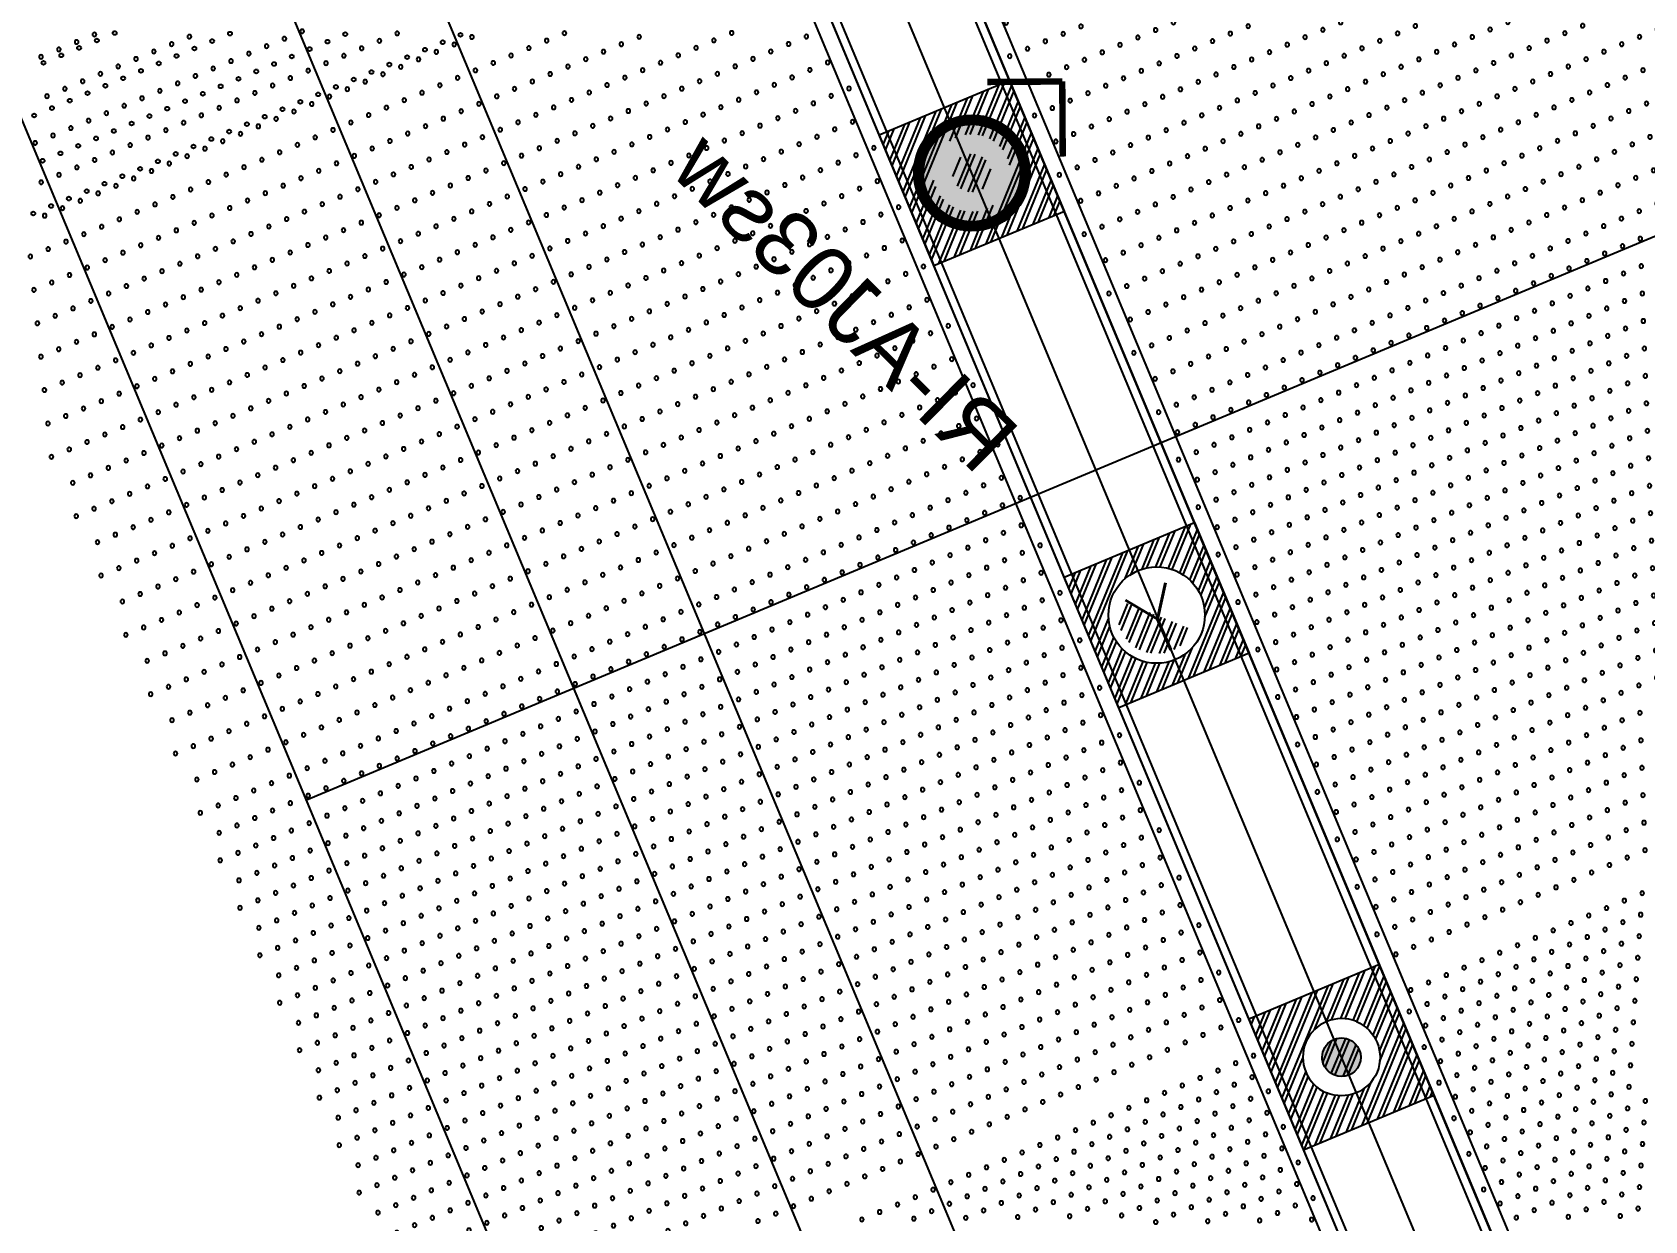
# Model space of a CAD drawing. Header units: millimetres. Extents: x 712803 to 922331, y -1382701 to -1225629.
# Drawn here: x 788574 to 791081, y -1324668 to -1322820 of the extents above; entities that cross this region are included whole.
import ezdxf
from ezdxf.enums import TextEntityAlignment as Align

# ---------------------------------------------------------------- set-up
doc = ezdxf.new("R2010")
doc.units = ezdxf.units.MM
doc.header["$LTSCALE"] = 10
doc.header["$MEASUREMENT"] = 0
doc.linetypes.add('CENTER', pattern=[50.8, 31.75, -6.35, 6.35, -6.35])
for name, color, linetype in [('I—平顶—分格线', 8, 'Continuous'), ('I—平顶—喷淋', 21, 'Continuous'), ('I—平顶—填充01(线状)', 8, 'Continuous'), ('I—平顶—暖通', 144, 'Continuous'), ('I—平顶—灯具', 62, 'Continuous'), ('I—平顶—烟感', 144, 'Continuous'), ('I—平顶—造型', 122, 'Continuous'), ('I—装饰—尺寸标注', 232, 'Continuous')]:
    doc.layers.add(name, color=color, linetype=linetype)
doc.styles.add('ARIAL', font='arial.ttf')
doc.styles.get("Standard").update_dxf_attribs({"font": 'arial.ttf'})
doc.styles.add('平顶图图例(客房区A2）$0$HZDX', font='ROMANS.shx', dxfattribs={"width": 0.8, "bigfont": 'hztxt.shx'})
doc.dimstyles.new('\\M+19557\\M+18F80', dxfattribs={"dimtxt": 2.5, "dimasz": 0.8, "dimexe": 0, "dimexo": 0, "dimgap": 1, "dimtad": 1, "dimdec": 0, "dimzin": 0, "dimdsep": 46, "dimtxsty": 'Standard', "dimblk": 'DOT', "dimcen": 1, "dimaunit": 1, "dimadec": 3, "dimazin": 0, "dimtfac": 1, "dimtdec": 0, "dimtmove": 2, "dimatfit": 3, "dimfxl": 0, "dimtolj": 1, "dimtzin": 0, "dimarcsym": 0})
doc.dimstyles.new('XD30', dxfattribs={"dimscale": 30, "dimtxt": 2.5, "dimasz": 1, "dimexe": 1, "dimexo": 1, "dimgap": 0.8, "dimtad": 1, "dimdec": 0, "dimrnd": 5, "dimdsep": 46, "dimtxsty": 'ARIAL', "dimblk1": 'ARCHTICK', "dimblk2": 'ARCHTICK', "dimsah": 1, "dimcen": -0.9, "dimdle": 1, "dimclrd": 256, "dimclre": 256, "dimclrt": 40, "dimaunit": 1, "dimadec": 0, "dimazin": 0, "dimtfac": 0.35, "dimtdec": 0, "dimtix": 1, "dimtmove": 2, "dimatfit": 3, "dimldrblk": 'ARCHTICK', "dimfxl": 0, "dimtvp": 0.8, "dimtolj": 1, "dimtzin": 0, "dimarcsym": 0})

# ---------------------------------------------------------------- blocks, each defined once
blk = doc.blocks.new('_ArchTick')
at = {"color": 0, "linetype": 'ByBlock', "const_width": 0.15}
blk.add_lwpolyline([(-0.5, -0.5), (0.5, 0.5)], dxfattribs=at)
blk = doc.blocks.new('*D1586')
at = {"layer": 'Defpoints', "color": 0, "ltscale": 50, "transparency": 16777216}
for p in [(712802.6, -1325596.1, 277.1), (794966.1, -1327810.6, 276.8), (794557.8, -1327981.3)]:
    blk.add_point(p, dxfattribs=at)
at = {"layer": 'I—装饰—尺寸标注', "lineweight": -2, "ltscale": 50, "transparency": 16777216}
for p, q in [((781408, -1296915.4), (781574.1, -1296846)), ((781534.8, -1296829.9), (794569.3, -1328009)), ((794673.4, -1327932.9), (794530.1, -1327992.9))]:
    blk.add_line(p, q, dxfattribs=at)
at = {"layer": 'I—装饰—尺寸标注', "lineweight": -2, "ltscale": 50, "transparency": 16777216, "xscale": 30, "yscale": 30, "zscale": 30}
for p, rotation in [((781546.4, -1296857.5), 112.6875065896419), ((794557.8, -1327981.3), 292.6875065896419)]:
    blk.add_blockref('_ArchTick', p, dxfattribs=dict(at, rotation=rotation))
at = {"layer": 'I—装饰—尺寸标注', "color": 40, "ltscale": 50, "transparency": 16777216, "insert": (788109.6, -1312395.4), "char_height": 75, "attachment_point": 5, "rotation": 292.6875, "style": 'ARIAL'}
blk.add_mtext('\\A1;33735', dxfattribs=at)
blk = doc.blocks.new('*U1701')
for p, q in [((268.88, 80.59), (3847.12, 80.59)), ((273.62, 75.85), (3842.38, 75.85)), ((273.62, 40.3), (3842.38, 40.3)), ((3847.12, 0), (268.88, 0)), ((3842.38, 4.74), (273.62, 4.74))]:
    blk.add_line(p, q)
blk = doc.blocks.new('*D175')
at = {"layer": 'Defpoints', "color": 0, "transparency": 16777216}
for p in [(82.5, 69.3), (82.5, 0), (-82.5, 0)]:
    blk.add_point(p, dxfattribs=at)
at = {"color": 0, "transparency": 16777216, "insert": (69.3, 88.9), "char_height": 15, "attachment_point": 5}
blk.add_mtext('\\A1;165', dxfattribs=at)
blk = doc.blocks.new('_Dot')
at = {"color": 0, "linetype": 'ByBlock', "lineweight": -2}
blk.add_line((-0.5, 0), (-1, 0), dxfattribs=at)
at = {"color": 0, "linetype": 'ByBlock', "const_width": 0.5}
blk.add_lwpolyline([(-0.25, 0, 1), (0.25, 0, 1)], format="xyb", close=True, dxfattribs=at)
blk = doc.blocks.new('平顶图图例(客房区A2）$0$烟感')
at = {"layer": 'I—平顶—烟感', "linetype": 'Continuous'}
blk.add_circle((0, 0), 2.16, dxfattribs=at)
at = {"layer": 'I—平顶—烟感', "linetype": 'Continuous', "style": '平顶图图例(客房区A2）$0$HZDX'}
blk.add_text('Y', height=2.858, dxfattribs=at).set_placement((-1.143, -1.685))
blk = doc.blocks.new('上下喷1111')
h = blk.add_hatch(color=256)
h.dxf.hatch_style = 1
edge = h.paths.add_edge_path()
edge.add_arc((0, 0), 0.5, 0, 180)
edge.add_arc((0, 0), 0.5, 180, 360)
at = {"elevation": 0}
for points in [[(-1, 0, -1), (1, 0, 0.084041)], [(-1, 0, 1), (1, 0, -0.084041)]]:
    blk.add_lwpolyline(points, format="xyb", dxfattribs=at)
blk.add_lwpolyline([(0.5, 0, 1), (-0.5, 0, 1)], format="xyb", close=True, dxfattribs=at)
blk = doc.blocks.new('4560')
at = {"layer": 'I—平顶—分格线', "color": 1}
for centre in [(-2960, -20), (-2880, -20), (-2800, -20), (-2720, -20), (-2640, -20), (-2560, -20), (-2480, -20), (-2400, -20), (-2320, -20), (-2240, -20), (-2160, -20), (-2080, -20), (-2960, -50), (-2920, -35), (-2880, -50), (-2840, -35), (-2800, -50), (-2760, -35), (-2720, -50), (-2680, -35), (-2640, -50), (-2600, -35), (-2560, -50), (-2520, -35), (-2480, -50), (-2440, -35), (-2400, -50), (-2360, -35), (-2320, -50), (-2280, -35), (-2240, -50), (-2200, -35), (-2160, -50), (-2120, -35), (-2080, -50), (-2920, -65), (-2840, -65), (-2760, -65), (-2680, -65), (-2600, -65), (-2520, -65), (-2440, -65), (-2360, -65), (-2280, -65), (-2200, -65), (-2120, -65), (-2960, -80), (-2920, -95), (-2880, -80), (-2840, -95), (-2800, -80), (-2760, -95), (-2720, -80), (-2680, -95), (-2640, -80), (-2600, -95), (-2560, -80), (-2520, -95), (-2480, -80), (-2440, -95), (-2400, -80), (-2360, -95), (-2320, -80), (-2280, -95), (-2240, -80), (-2200, -95), (-2160, -80), (-2120, -95), (-2080, -80), (-2960, -110), (-2920, -125), (-2880, -110), (-2840, -125), (-2800, -110), (-2760, -125), (-2720, -110), (-2680, -125), (-2640, -110), (-2600, -125), (-2560, -110), (-2520, -125), (-2480, -110), (-2440, -125), (-2400, -110), (-2360, -125), (-2320, -110), (-2280, -125), (-2240, -110), (-2200, -125), (-2160, -110), (-2120, -125), (-2080, -110), (-2960, -140), (-2880, -140), (-2800, -140), (-2720, -140), (-2640, -140), (-2560, -140), (-2480, -140), (-2400, -140), (-2320, -140), (-2240, -140), (-2160, -140), (-2080, -140), (-2960, -170), (-2920, -155), (-2880, -170), (-2840, -155), (-2800, -170), (-2760, -155), (-2720, -170), (-2680, -155), (-2640, -170), (-2600, -155), (-2560, -170), (-2520, -155), (-2480, -170), (-2440, -155), (-2400, -170), (-2360, -155), (-2320, -170), (-2280, -155), (-2240, -170), (-2200, -155), (-2160, -170), (-2120, -155), (-2080, -170), (-2960, -200), (-2920, -185), (-2880, -200), (-2840, -185), (-2800, -200), (-2760, -185), (-2720, -200), (-2680, -185), (-2640, -200), (-2600, -185), (-2560, -200), (-2520, -185), (-2480, -200), (-2440, -185), (-2400, -200), (-2360, -185), (-2320, -200), (-2280, -185), (-2240, -200), (-2200, -185), (-2160, -200), (-2120, -185), (-2080, -200), (-2920, -215), (-2840, -215), (-2760, -215), (-2680, -215), (-2600, -215), (-2520, -215), (-2440, -215), (-2360, -215), (-2280, -215), (-2200, -215), (-2120, -215), (-2960, -230), (-2920, -245), (-2880, -230), (-2840, -245), (-2800, -230), (-2760, -245), (-2720, -230), (-2680, -245), (-2640, -230), (-2600, -245), (-2560, -230), (-2520, -245), (-2480, -230), (-2440, -245), (-2400, -230), (-2360, -245), (-2320, -230), (-2280, -245), (-2240, -230), (-2200, -245), (-2160, -230), (-2120, -245), (-2080, -230), (-2960, -260), (-2920, -275), (-2880, -260), (-2840, -275), (-2800, -260), (-2760, -275), (-2720, -260), (-2680, -275), (-2640, -260), (-2600, -275), (-2560, -260), (-2520, -275), (-2480, -260), (-2440, -275), (-2400, -260), (-2360, -275), (-2320, -260), (-2280, -275), (-2240, -260), (-2200, -275), (-2160, -260), (-2120, -275), (-2080, -260), (-2960, -290), (-2880, -290), (-2800, -290), (-2720, -290), (-2640, -290), (-2560, -290), (-2480, -290), (-2400, -290), (-2320, -290), (-2240, -290), (-2160, -290), (-2080, -290), (-2960, -320), (-2920, -305), (-2880, -320), (-2840, -305), (-2800, -320), (-2760, -305), (-2720, -320), (-2680, -305), (-2640, -320), (-2600, -305), (-2560, -320), (-2520, -305), (-2480, -320), (-2440, -305), (-2400, -320), (-2360, -305), (-2320, -320), (-2280, -305), (-2240, -320), (-2200, -305), (-2160, -320), (-2120, -305), (-2080, -320), (-2960, -350), (-2920, -335), (-2880, -350), (-2840, -335), (-2800, -350), (-2760, -335), (-2720, -350), (-2680, -335), (-2640, -350), (-2600, -335), (-2560, -350), (-2520, -335), (-2480, -350), (-2440, -335), (-2400, -350), (-2360, -335), (-2320, -350), (-2280, -335), (-2240, -350), (-2200, -335), (-2160, -350), (-2120, -335), (-2080, -350), (-2920, -365), (-2840, -365), (-2760, -365), (-2680, -365), (-2600, -365), (-2520, -365), (-2440, -365), (-2360, -365), (-2280, -365), (-2200, -365), (-2120, -365), (-2960, -380), (-2920, -395), (-2880, -380), (-2840, -395), (-2800, -380), (-2760, -395), (-2720, -380), (-2680, -395), (-2640, -380), (-2600, -395), (-2560, -380), (-2520, -395), (-2480, -380), (-2440, -395), (-2400, -380), (-2360, -395), (-2320, -380), (-2280, -395), (-2240, -380), (-2200, -395), (-2160, -380), (-2120, -395), (-2080, -380), (-2960, -410), (-2920, -425), (-2880, -410), (-2840, -425), (-2800, -410), (-2760, -425), (-2720, -410), (-2680, -425), (-2640, -410), (-2600, -425), (-2560, -410), (-2520, -425), (-2480, -410), (-2440, -425), (-2400, -410), (-2360, -425), (-2320, -410), (-2280, -425), (-2240, -410), (-2200, -425), (-2160, -410), (-2120, -425), (-2080, -410), (-2960, -440), (-2880, -440), (-2800, -440), (-2720, -440), (-2640, -440), (-2560, -440), (-2480, -440), (-2400, -440), (-2320, -440), (-2240, -440), (-2160, -440), (-2080, -440), (-2960, -470), (-2920, -455), (-2880, -470), (-2840, -455), (-2800, -470), (-2760, -455), (-2720, -470), (-2680, -455), (-2640, -470), (-2600, -455), (-2560, -470), (-2520, -455), (-2480, -470), (-2440, -455), (-2400, -470), (-2360, -455), (-2320, -470), (-2280, -455), (-2240, -470), (-2200, -455), (-2160, -470), (-2120, -455), (-2080, -470), (-2960, -500), (-2920, -485), (-2880, -500), (-2840, -485), (-2800, -500), (-2760, -485), (-2720, -500), (-2680, -485), (-2640, -500), (-2600, -485), (-2560, -500), (-2520, -485), (-2480, -500), (-2440, -485), (-2400, -500), (-2360, -485), (-2320, -500), (-2280, -485), (-2240, -500), (-2200, -485), (-2160, -500), (-2120, -485), (-2080, -500), (-2920, -515), (-2840, -515), (-2760, -515), (-2680, -515), (-2600, -515), (-2520, -515), (-2440, -515), (-2360, -515), (-2280, -515), (-2200, -515), (-2120, -515), (-2960, -530), (-2920, -545), (-2880, -530), (-2840, -545), (-2800, -530), (-2760, -545), (-2720, -530), (-2680, -545), (-2640, -530), (-2600, -545), (-2560, -530), (-2520, -545), (-2480, -530), (-2440, -545), (-2400, -530), (-2360, -545), (-2320, -530), (-2280, -545), (-2240, -530), (-2200, -545), (-2160, -530), (-2120, -545), (-2080, -530), (-2960, -560), (-2920, -575), (-2880, -560), (-2840, -575), (-2800, -560), (-2760, -575), (-2720, -560), (-2680, -575), (-2640, -560), (-2600, -575), (-2560, -560), (-2520, -575), (-2480, -560), (-2440, -575), (-2400, -560), (-2360, -575), (-2320, -560), (-2280, -575), (-2240, -560), (-2200, -575), (-2160, -560), (-2120, -575), (-2080, -560), (-2960, -590), (-2880, -590), (-2800, -590), (-2720, -590), (-2640, -590), (-2560, -590), (-2480, -590), (-2400, -590), (-2320, -590), (-2240, -590), (-2160, -590), (-2080, -590), (-2960, -620), (-2920, -605), (-2880, -620), (-2840, -605), (-2800, -620), (-2760, -605), (-2720, -620), (-2680, -605), (-2640, -620), (-2600, -605), (-2560, -620), (-2520, -605), (-2480, -620), (-2440, -605), (-2400, -620), (-2360, -605), (-2320, -620), (-2280, -605), (-2240, -620), (-2200, -605), (-2160, -620), (-2120, -605), (-2080, -620), (-2960, -650), (-2920, -635), (-2880, -650), (-2840, -635), (-2800, -650), (-2760, -635), (-2720, -650), (-2680, -635), (-2640, -650), (-2600, -635), (-2560, -650), (-2520, -635), (-2480, -650), (-2440, -635), (-2400, -650), (-2360, -635), (-2320, -650), (-2280, -635), (-2240, -650), (-2200, -635), (-2160, -650), (-2120, -635), (-2080, -650), (-2920, -665), (-2840, -665), (-2760, -665), (-2680, -665), (-2600, -665), (-2520, -665), (-2440, -665), (-2360, -665), (-2280, -665), (-2200, -665), (-2120, -665), (-2960, -680), (-2920, -695), (-2880, -680), (-2840, -695), (-2800, -680), (-2760, -695), (-2720, -680), (-2680, -695), (-2640, -680), (-2600, -695), (-2560, -680), (-2520, -695), (-2480, -680), (-2440, -695), (-2400, -680), (-2360, -695), (-2320, -680), (-2280, -695), (-2240, -680), (-2200, -695), (-2160, -680), (-2120, -695), (-2080, -680), (-2960, -710), (-2920, -725), (-2880, -710), (-2840, -725), (-2800, -710), (-2760, -725), (-2720, -710), (-2680, -725), (-2640, -710), (-2600, -725), (-2560, -710), (-2520, -725), (-2480, -710), (-2440, -725), (-2400, -710), (-2360, -725), (-2320, -710), (-2280, -725), (-2240, -710), (-2200, -725), (-2160, -710), (-2120, -725), (-2080, -710), (-2960, -740), (-2920, -755), (-2880, -740), (-2840, -755), (-2800, -740), (-2760, -755), (-2720, -740), (-2680, -755), (-2640, -740), (-2600, -755), (-2560, -740), (-2520, -755), (-2480, -740), (-2440, -755), (-2400, -740), (-2360, -755), (-2320, -740), (-2280, -755), (-2240, -740), (-2200, -755), (-2160, -740), (-2120, -755), (-2080, -740), (-2960, -770), (-2880, -770), (-2800, -770), (-2720, -770), (-2640, -770), (-2560, -770), (-2480, -770), (-2400, -770), (-2320, -770), (-2240, -770), (-2160, -770), (-2080, -770), (-2960, -800), (-2920, -785), (-2880, -800), (-2840, -785), (-2800, -800), (-2760, -785), (-2720, -800), (-2680, -785), (-2640, -800), (-2600, -785), (-2560, -800), (-2520, -785), (-2480, -800), (-2440, -785), (-2400, -800), (-2360, -785), (-2320, -800), (-2280, -785), (-2240, -800), (-2200, -785), (-2160, -800), (-2120, -785), (-2080, -800), (-2960, -830), (-2920, -815), (-2880, -830), (-2840, -815), (-2800, -830), (-2760, -815), (-2720, -830), (-2680, -815), (-2640, -830), (-2600, -815), (-2560, -830), (-2520, -815), (-2480, -830), (-2440, -815), (-2400, -830), (-2360, -815), (-2320, -830), (-2280, -815), (-2240, -830), (-2200, -815), (-2160, -830), (-2120, -815), (-2080, -830), (-2920, -845), (-2840, -845), (-2760, -845), (-2680, -845), (-2600, -845), (-2520, -845), (-2440, -845), (-2360, -845), (-2280, -845), (-2200, -845), (-2120, -845), (-2920, -875), (-2880, -860), (-2840, -875), (-2800, -860), (-2760, -875), (-2720, -860), (-2680, -875), (-2640, -860), (-2600, -875), (-2560, -860), (-2520, -875), (-2480, -860), (-2440, -875), (-2400, -860), (-2360, -875), (-2320, -860), (-2280, -875), (-2240, -860), (-2200, -875), (-2160, -860), (-2120, -875), (-2080, -860), (-2920, -905), (-2880, -890), (-2840, -905), (-2800, -890), (-2760, -905), (-2720, -890), (-2680, -905), (-2640, -890), (-2600, -905), (-2560, -890), (-2520, -905), (-2480, -890), (-2440, -905), (-2400, -890), (-2360, -905), (-2320, -890), (-2280, -905), (-2240, -890), (-2200, -905), (-2160, -890), (-2120, -905), (-2080, -890), (-2880, -920), (-2800, -920), (-2720, -920), (-2640, -920), (-2560, -920), (-2480, -920), (-2400, -920), (-2320, -920), (-2240, -920), (-2160, -920), (-2080, -920), (-2960, -950), (-2920, -935), (-2880, -950), (-2840, -935), (-2800, -950), (-2760, -935), (-2720, -950), (-2680, -935), (-2640, -950), (-2600, -935), (-2560, -950), (-2520, -935), (-2480, -950), (-2440, -935), (-2400, -950), (-2360, -935), (-2320, -950), (-2280, -935), (-2240, -950), (-2200, -935), (-2160, -950), (-2120, -935), (-2080, -950), (-2960, -980), (-2920, -965), (-2880, -980), (-2840, -965), (-2800, -980), (-2760, -965), (-2720, -980), (-2680, -965), (-2640, -980), (-2600, -965), (-2560, -980), (-2520, -965), (-2480, -980), (-2440, -965), (-2400, -980), (-2360, -965), (-2320, -980), (-2280, -965), (-2240, -980), (-2200, -965), (-2160, -980), (-2120, -965), (-2080, -980), (-2920, -995), (-2840, -995), (-2760, -995), (-2680, -995), (-2600, -995), (-2520, -995), (-2440, -995), (-2360, -995), (-2280, -995), (-2200, -995), (-2120, -995), (-2960, -1010), (-2920, -1025), (-2880, -1010), (-2840, -1025), (-2800, -1010), (-2760, -1025), (-2720, -1010), (-2680, -1025), (-2640, -1010), (-2600, -1025), (-2560, -1010), (-2520, -1025), (-2480, -1010), (-2440, -1025), (-2400, -1010), (-2360, -1025), (-2320, -1010), (-2280, -1025), (-2240, -1010), (-2200, -1025), (-2160, -1010), (-2120, -1025), (-2080, -1010), (-2960, -1040), (-2920, -1055), (-2880, -1040), (-2840, -1055), (-2800, -1040), (-2760, -1055), (-2720, -1040), (-2680, -1055), (-2640, -1040), (-2600, -1055), (-2560, -1040), (-2520, -1055), (-2480, -1040), (-2440, -1055), (-2400, -1040), (-2360, -1055), (-2320, -1040), (-2280, -1055), (-2240, -1040), (-2200, -1055), (-2160, -1040), (-2120, -1055), (-2080, -1040), (-2960, -1070), (-2880, -1070), (-2800, -1070), (-2720, -1070), (-2640, -1070), (-2560, -1070), (-2480, -1070), (-2400, -1070), (-2320, -1070), (-2240, -1070), (-2160, -1070), (-2080, -1070), (-2960, -1100), (-2920, -1085), (-2880, -1100), (-2840, -1085), (-2800, -1100), (-2760, -1085), (-2720, -1100), (-2680, -1085), (-2640, -1100), (-2600, -1085), (-2560, -1100), (-2520, -1085), (-2480, -1100), (-2440, -1085), (-2400, -1100), (-2360, -1085), (-2320, -1100), (-2280, -1085), (-2240, -1100), (-2200, -1085), (-2160, -1100), (-2120, -1085), (-2080, -1100), (-2960, -1130), (-2920, -1115), (-2880, -1130), (-2840, -1115), (-2800, -1130), (-2760, -1115), (-2720, -1130), (-2680, -1115), (-2640, -1130), (-2600, -1115), (-2560, -1130), (-2520, -1115), (-2480, -1130), (-2440, -1115), (-2400, -1130), (-2360, -1115), (-2320, -1130), (-2280, -1115), (-2240, -1130), (-2200, -1115), (-2160, -1130), (-2120, -1115), (-2080, -1130), (-2920, -1145), (-2840, -1145), (-2760, -1145), (-2680, -1145), (-2600, -1145), (-2520, -1145), (-2440, -1145), (-2360, -1145), (-2280, -1145), (-2200, -1145), (-2120, -1145), (-2960, -1160), (-2920, -1175), (-2880, -1160), (-2840, -1175), (-2800, -1160), (-2760, -1175), (-2720, -1160), (-2680, -1175), (-2640, -1160), (-2600, -1175), (-2560, -1160), (-2520, -1175), (-2480, -1160), (-2440, -1175), (-2400, -1160), (-2360, -1175), (-2320, -1160), (-2280, -1175), (-2240, -1160), (-2200, -1175), (-2160, -1160), (-2120, -1175), (-2080, -1160), (-2960, -1190), (-2920, -1205), (-2880, -1190), (-2840, -1205), (-2800, -1190), (-2760, -1205), (-2720, -1190), (-2680, -1205), (-2640, -1190), (-2600, -1205), (-2560, -1190), (-2520, -1205), (-2480, -1190), (-2440, -1205), (-2400, -1190), (-2360, -1205), (-2320, -1190), (-2280, -1205), (-2240, -1190), (-2200, -1205), (-2160, -1190), (-2120, -1205), (-2080, -1190), (-2960, -1220), (-2880, -1220), (-2800, -1220), (-2720, -1220), (-2640, -1220), (-2560, -1220), (-2480, -1220), (-2400, -1220), (-2320, -1220), (-2240, -1220), (-2160, -1220), (-2080, -1220), (-2960, -1250), (-2920, -1235), (-2880, -1250), (-2840, -1235), (-2800, -1250), (-2760, -1235), (-2720, -1250), (-2680, -1235), (-2640, -1250), (-2600, -1235), (-2560, -1250), (-2520, -1235), (-2480, -1250), (-2440, -1235), (-2400, -1250), (-2360, -1235), (-2320, -1250), (-2280, -1235), (-2240, -1250), (-2200, -1235), (-2160, -1250), (-2120, -1235), (-2080, -1250), (-2960, -1280), (-2920, -1265), (-2880, -1280), (-2840, -1265), (-2800, -1280), (-2760, -1265), (-2720, -1280), (-2680, -1265), (-2640, -1280), (-2600, -1265), (-2560, -1280), (-2520, -1265), (-2480, -1280), (-2440, -1265), (-2400, -1280), (-2360, -1265), (-2320, -1280), (-2280, -1265), (-2240, -1280), (-2200, -1265), (-2160, -1280), (-2120, -1265), (-2080, -1280), (-2920, -1295), (-2840, -1295), (-2760, -1295), (-2680, -1295), (-2600, -1295), (-2520, -1295), (-2440, -1295), (-2360, -1295), (-2280, -1295), (-2200, -1295), (-2120, -1295), (-2960, -1310), (-2920, -1325), (-2880, -1310), (-2840, -1325), (-2800, -1310), (-2760, -1325), (-2720, -1310), (-2680, -1325), (-2640, -1310), (-2600, -1325), (-2560, -1310), (-2520, -1325), (-2480, -1310), (-2440, -1325), (-2400, -1310), (-2360, -1325), (-2320, -1310), (-2280, -1325), (-2240, -1310), (-2200, -1325), (-2160, -1310), (-2120, -1325), (-2080, -1310), (-2960, -1340), (-2920, -1355), (-2880, -1340), (-2840, -1355), (-2800, -1340), (-2760, -1355), (-2720, -1340), (-2680, -1355), (-2640, -1340), (-2600, -1355), (-2560, -1340), (-2520, -1355), (-2480, -1340), (-2440, -1355), (-2400, -1340), (-2360, -1355), (-2320, -1340), (-2280, -1355), (-2240, -1340), (-2200, -1355), (-2160, -1340), (-2120, -1355), (-2080, -1340), (-2960, -1370), (-2880, -1370), (-2800, -1370), (-2720, -1370), (-2640, -1370), (-2560, -1370), (-2480, -1370), (-2400, -1370), (-2320, -1370), (-2240, -1370), (-2160, -1370), (-2080, -1370), (-2920, -1385), (-2840, -1385), (-2760, -1385), (-2680, -1385), (-2600, -1385), (-2520, -1385), (-2440, -1385), (-2360, -1385), (-2280, -1385), (-2200, -1385), (-2120, -1385)]:
    blk.add_circle(centre, 3, dxfattribs=at)
at = {"layer": 'I—平顶—分格线', "color": 3}
for centre in [(-1990, -20), (-1890, -20), (-1790, -20), (-1690, -20), (-1590, -20), (-1490, -20), (-1390, -20), (-2040, -35), (-1990, -50), (-1940, -35), (-1890, -50), (-1840, -35), (-1790, -50), (-1740, -35), (-1690, -50), (-1640, -35), (-1590, -50), (-1540, -35), (-1490, -50), (-1440, -35), (-1390, -50), (-1340, -35), (-1290, -50), (-2040, -65), (-1940, -65), (-1840, -65), (-1740, -65), (-1640, -65), (-1540, -65), (-1440, -65), (-1340, -65), (-2040, -95), (-1990, -80), (-1940, -95), (-1890, -80), (-1840, -95), (-1790, -80), (-1740, -95), (-1690, -80), (-1640, -95), (-1590, -80), (-1540, -95), (-1490, -80), (-1440, -95), (-1390, -80), (-1340, -95), (-1290, -80), (-2040, -125), (-1990, -110), (-1940, -125), (-1890, -110), (-1840, -125), (-1790, -110), (-1740, -125), (-1690, -110), (-1640, -125), (-1590, -110), (-1540, -125), (-1490, -110), (-1440, -125), (-1390, -110), (-1340, -125), (-1290, -110), (-1990, -140), (-1890, -140), (-1790, -140), (-1690, -140), (-1590, -140), (-1490, -140), (-1390, -140), (-1290, -140), (-2040, -155), (-1990, -170), (-1940, -155), (-1890, -170), (-1840, -155), (-1790, -170), (-1740, -155), (-1690, -170), (-1640, -155), (-1590, -170), (-1540, -155), (-1490, -170), (-1440, -155), (-1390, -170), (-1340, -155), (-1290, -170), (-1240, -155), (-2040, -185), (-1990, -200), (-1940, -185), (-1890, -200), (-1840, -185), (-1790, -200), (-1740, -185), (-1690, -200), (-1640, -185), (-1590, -200), (-1540, -185), (-1490, -200), (-1440, -185), (-1390, -200), (-1340, -185), (-1290, -200), (-1240, -185), (-2040, -215), (-1940, -215), (-1840, -215), (-1740, -215), (-1640, -215), (-1540, -215), (-1440, -215), (-1340, -215), (-1240, -215), (-2040, -245), (-1990, -230), (-1940, -245), (-1890, -230), (-1840, -245), (-1790, -230), (-1740, -245), (-1690, -230), (-1640, -245), (-1590, -230), (-1540, -245), (-1490, -230), (-1440, -245), (-1390, -230), (-1340, -245), (-1290, -230), (-1240, -245), (-2040, -275), (-1990, -260), (-1940, -275), (-1890, -260), (-1840, -275), (-1790, -260), (-1740, -275), (-1690, -260), (-1640, -275), (-1590, -260), (-1540, -275), (-1490, -260), (-1440, -275), (-1390, -260), (-1340, -275), (-1290, -260), (-1240, -275), (-1990, -290), (-1890, -290), (-1790, -290), (-1690, -290), (-1590, -290), (-1490, -290), (-1390, -290), (-1290, -290), (-1190, -290), (-2040, -305), (-1990, -320), (-1940, -305), (-1890, -320), (-1840, -305), (-1790, -320), (-1740, -305), (-1690, -320), (-1640, -305), (-1590, -320), (-1540, -305), (-1490, -320), (-1440, -305), (-1390, -320), (-1340, -305), (-1290, -320), (-1240, -305), (-1190, -320), (-2040, -335), (-1990, -350), (-1940, -335), (-1890, -350), (-1840, -335), (-1790, -350), (-1740, -335), (-1690, -350), (-1640, -335), (-1590, -350), (-1540, -335), (-1490, -350), (-1440, -335), (-1390, -350), (-1340, -335), (-1290, -350), (-1240, -335), (-1190, -350), (-2040, -365), (-1940, -365), (-1840, -365), (-1740, -365), (-1640, -365), (-1540, -365), (-1440, -365), (-1340, -365), (-1240, -365), (-2040, -395), (-1990, -380), (-1940, -395), (-1890, -380), (-1840, -395), (-1790, -380), (-1740, -395), (-1690, -380), (-1640, -395), (-1590, -380), (-1540, -395), (-1490, -380), (-1440, -395), (-1390, -380), (-1340, -395), (-1290, -380), (-1240, -395), (-1190, -380), (-1140, -395), (-2040, -425), (-1990, -410), (-1940, -425), (-1890, -410), (-1840, -425), (-1790, -410), (-1740, -425), (-1690, -410), (-1640, -425), (-1590, -410), (-1540, -425), (-1490, -410), (-1440, -425), (-1390, -410), (-1340, -425), (-1290, -410), (-1240, -425), (-1190, -410), (-1140, -425), (-1990, -440), (-1890, -440), (-1790, -440), (-1690, -440), (-1590, -440), (-1490, -440), (-1390, -440), (-1290, -440), (-1190, -440), (-2040, -455), (-1990, -470), (-1940, -455), (-1890, -470), (-1840, -455), (-1790, -470), (-1740, -455), (-1690, -470), (-1640, -455), (-1590, -470), (-1540, -455), (-1490, -470), (-1440, -455), (-1390, -470), (-1340, -455), (-1290, -470), (-1240, -455), (-1190, -470), (-1140, -455), (-2040, -485), (-1990, -500), (-1940, -485), (-1890, -500), (-1840, -485), (-1790, -500), (-1740, -485), (-1690, -500), (-1640, -485), (-1590, -500), (-1540, -485), (-1490, -500), (-1440, -485), (-1390, -500), (-1340, -485), (-1290, -500), (-1240, -485), (-1190, -500), (-1140, -485), (-2040, -515), (-1940, -515), (-1840, -515), (-1740, -515), (-1640, -515), (-1540, -515), (-1440, -515), (-1340, -515), (-1240, -515), (-1140, -515), (-2040, -545), (-1990, -530), (-1940, -545), (-1890, -530), (-1840, -545), (-1790, -530), (-1740, -545), (-1690, -530), (-1640, -545), (-1590, -530), (-1540, -545), (-1490, -530), (-1440, -545), (-1390, -530), (-1340, -545), (-1290, -530), (-1240, -545), (-1190, -530), (-1140, -545), (-1090, -530), (-2040, -575), (-1990, -560), (-1940, -575), (-1890, -560), (-1840, -575), (-1790, -560), (-1740, -575), (-1690, -560), (-1640, -575), (-1590, -560), (-1540, -575), (-1490, -560), (-1440, -575), (-1390, -560), (-1340, -575), (-1290, -560), (-1240, -575), (-1190, -560), (-1140, -575), (-1090, -560), (-1990, -590), (-1890, -590), (-1790, -590), (-1690, -590), (-1590, -590), (-1490, -590), (-1390, -590), (-1290, -590), (-1190, -590), (-1090, -590), (-2040, -605), (-1990, -620), (-1940, -605), (-1890, -620), (-1840, -605), (-1790, -620), (-1740, -605), (-1690, -620), (-1640, -605), (-1590, -620), (-1540, -605), (-1490, -620), (-1440, -605), (-1390, -620), (-1340, -605), (-1290, -620), (-1240, -605), (-1190, -620), (-1140, -605), (-1090, -620), (-2040, -635), (-1990, -650), (-1940, -635), (-1890, -650), (-1840, -635), (-1790, -650), (-1740, -635), (-1690, -650), (-1640, -635), (-1590, -650), (-1540, -635), (-1490, -650), (-1440, -635), (-1390, -650), (-1340, -635), (-1290, -650), (-1240, -635), (-1190, -650), (-1140, -635), (-1090, -650), (-2040, -665), (-1940, -665), (-1840, -665), (-1740, -665), (-1640, -665), (-1540, -665), (-1440, -665), (-1340, -665), (-1240, -665), (-1140, -665), (-2040, -695), (-1990, -680), (-1940, -695), (-1890, -680), (-1840, -695), (-1790, -680), (-1740, -695), (-1690, -680), (-1640, -695), (-1590, -680), (-1540, -695), (-1490, -680), (-1440, -695), (-1390, -680), (-1340, -695), (-1290, -680), (-1240, -695), (-1190, -680), (-1140, -695), (-1090, -680), (-2040, -725), (-1990, -710), (-1940, -725), (-1890, -710), (-1840, -725), (-1790, -710), (-1740, -725), (-1690, -710), (-1640, -725), (-1590, -710), (-1540, -725), (-1490, -710), (-1440, -725), (-1390, -710), (-1340, -725), (-1290, -710), (-1240, -725), (-1190, -710), (-1140, -725), (-1090, -710), (-2040, -755), (-1990, -740), (-1940, -755), (-1890, -740), (-1840, -755), (-1790, -740), (-1740, -755), (-1690, -740), (-1640, -755), (-1590, -740), (-1540, -755), (-1490, -740), (-1440, -755), (-1390, -740), (-1340, -755), (-1290, -740), (-1240, -755), (-1190, -740), (-1140, -755), (-1090, -740), (-1990, -770), (-1890, -770), (-1790, -770), (-1690, -770), (-1590, -770), (-1490, -770), (-1390, -770), (-1290, -770), (-1190, -770), (-1090, -770), (-2040, -785), (-1990, -800), (-1940, -785), (-1890, -800), (-1840, -785), (-1790, -800), (-1740, -785), (-1690, -800), (-1640, -785), (-1590, -800), (-1540, -785), (-1490, -800), (-1440, -785), (-1390, -800), (-1340, -785), (-1290, -800), (-1240, -785), (-1190, -800), (-1140, -785), (-1090, -800), (-2040, -815), (-1990, -830), (-1940, -815), (-1890, -830), (-1840, -815), (-1790, -830), (-1740, -815), (-1690, -830), (-1640, -815), (-1590, -830), (-1540, -815), (-1490, -830), (-1440, -815), (-1390, -830), (-1340, -815), (-1290, -830), (-1240, -815), (-1190, -830), (-1140, -815), (-1090, -830), (-2040, -845), (-1940, -845), (-1840, -845), (-1740, -845), (-1640, -845), (-1540, -845), (-1440, -845), (-1340, -845), (-1240, -845), (-1140, -845), (-2040, -875), (-1990, -860), (-1940, -875), (-1890, -860), (-1840, -875), (-1790, -860), (-1740, -875), (-1690, -860), (-1640, -875), (-1590, -860), (-1540, -875), (-1490, -860), (-1440, -875), (-1390, -860), (-1340, -875), (-1290, -860), (-1240, -875), (-1190, -860), (-1140, -875), (-1090, -860), (-2040, -905), (-1990, -890), (-1940, -905), (-1890, -890), (-1840, -905), (-1790, -890), (-1740, -905), (-1690, -890), (-1640, -905), (-1590, -890), (-1540, -905), (-1490, -890), (-1440, -905), (-1390, -890), (-1340, -905), (-1290, -890), (-1240, -905), (-1190, -890), (-1140, -905), (-1090, -890), (-1990, -920), (-1890, -920), (-1790, -920), (-1690, -920), (-1590, -920), (-1490, -920), (-1390, -920), (-1290, -920), (-1190, -920), (-1090, -920), (-2040, -935), (-1990, -950), (-1940, -935), (-1890, -950), (-1840, -935), (-1790, -950), (-1740, -935), (-1690, -950), (-1640, -935), (-1590, -950), (-1540, -935), (-1490, -950), (-1440, -935), (-1390, -950), (-1340, -935), (-1290, -950), (-1240, -935), (-1190, -950), (-1140, -935), (-1090, -950), (-2040, -965), (-1990, -980), (-1940, -965), (-1890, -980), (-1840, -965), (-1790, -980), (-1740, -965), (-1690, -980), (-1640, -965), (-1590, -980), (-1540, -965), (-1490, -980), (-1440, -965), (-1390, -980), (-1340, -965), (-1290, -980), (-1240, -965), (-1190, -980), (-1140, -965), (-1090, -980), (-2040, -995), (-1940, -995), (-1840, -995), (-1740, -995), (-1640, -995), (-1540, -995), (-1440, -995), (-1340, -995), (-1240, -995), (-1140, -995), (-2040, -1025), (-1990, -1010), (-1940, -1025), (-1890, -1010), (-1840, -1025), (-1790, -1010), (-1740, -1025), (-1690, -1010), (-1640, -1025), (-1590, -1010), (-1540, -1025), (-1490, -1010), (-1440, -1025), (-1390, -1010), (-1340, -1025), (-1290, -1010), (-1240, -1025), (-1190, -1010), (-1140, -1025), (-1090, -1010), (-2040, -1055), (-1990, -1040), (-1940, -1055), (-1890, -1040), (-1840, -1055), (-1790, -1040), (-1740, -1055), (-1690, -1040), (-1640, -1055), (-1590, -1040), (-1540, -1055), (-1490, -1040), (-1440, -1055), (-1390, -1040), (-1340, -1055), (-1290, -1040), (-1240, -1055), (-1190, -1040), (-1140, -1055), (-1090, -1040), (-1990, -1070), (-1890, -1070), (-1790, -1070), (-1690, -1070), (-1590, -1070), (-1490, -1070), (-1390, -1070), (-1290, -1070), (-1190, -1070), (-1090, -1070), (-2040, -1085), (-1990, -1100), (-1940, -1085), (-1890, -1100), (-1840, -1085), (-1790, -1100), (-1740, -1085), (-1690, -1100), (-1640, -1085), (-1590, -1100), (-1540, -1085), (-1490, -1100), (-1440, -1085), (-1390, -1100), (-1340, -1085), (-1290, -1100), (-1240, -1085), (-1190, -1100), (-1140, -1085), (-1090, -1100), (-2040, -1115), (-1990, -1130), (-1940, -1115), (-1890, -1130), (-1840, -1115), (-1790, -1130), (-1740, -1115), (-1690, -1130), (-1640, -1115), (-1590, -1130), (-1540, -1115), (-1490, -1130), (-1440, -1115), (-1390, -1130), (-1340, -1115), (-1290, -1130), (-1240, -1115), (-1190, -1130), (-1140, -1115), (-1090, -1130), (-2040, -1145), (-1940, -1145), (-1840, -1145), (-1740, -1145), (-1640, -1145), (-1540, -1145), (-1440, -1145), (-1340, -1145), (-1240, -1145), (-1140, -1145), (-2040, -1175), (-1990, -1160), (-1940, -1175), (-1890, -1160), (-1840, -1175), (-1790, -1160), (-1740, -1175), (-1690, -1160), (-1640, -1175), (-1590, -1160), (-1540, -1175), (-1490, -1160), (-1440, -1175), (-1390, -1160), (-1340, -1175), (-1290, -1160), (-1240, -1175), (-1190, -1160), (-1140, -1175), (-1090, -1160), (-2040, -1205), (-1990, -1190), (-1940, -1205), (-1890, -1190), (-1840, -1205), (-1790, -1190), (-1740, -1205), (-1690, -1190), (-1640, -1205), (-1590, -1190), (-1540, -1205), (-1490, -1190), (-1440, -1205), (-1390, -1190), (-1340, -1205), (-1290, -1190), (-1240, -1205), (-1190, -1190), (-1140, -1205), (-1090, -1190), (-1990, -1220), (-1890, -1220), (-1790, -1220), (-1690, -1220), (-1590, -1220), (-1490, -1220), (-1390, -1220), (-1290, -1220), (-1190, -1220), (-1090, -1220), (-2040, -1235), (-1990, -1250), (-1940, -1235), (-1890, -1250), (-1840, -1235), (-1790, -1250), (-1740, -1235), (-1690, -1250), (-1640, -1235), (-1590, -1250), (-1540, -1235), (-1490, -1250), (-1440, -1235), (-1390, -1250), (-1340, -1235), (-1290, -1250), (-1240, -1235), (-1190, -1250), (-1140, -1235), (-1090, -1250), (-2040, -1265), (-1990, -1280), (-1940, -1265), (-1890, -1280), (-1840, -1265), (-1790, -1280), (-1740, -1265), (-1690, -1280), (-1640, -1265), (-1590, -1280), (-1540, -1265), (-1490, -1280), (-1440, -1265), (-1390, -1280), (-1340, -1265), (-1290, -1280), (-1240, -1265), (-1190, -1280), (-1140, -1265), (-2040, -1295), (-1940, -1295), (-1840, -1295), (-1740, -1295), (-1640, -1295), (-1540, -1295), (-1440, -1295), (-1340, -1295), (-1240, -1295), (-1140, -1295), (-2040, -1325), (-1990, -1310), (-1940, -1325), (-1890, -1310), (-1840, -1325), (-1790, -1310), (-1740, -1325), (-1690, -1310), (-1640, -1325), (-1590, -1310), (-1540, -1325), (-1490, -1310), (-1440, -1325), (-1390, -1310), (-1340, -1325), (-1290, -1310), (-1240, -1325), (-1190, -1310), (-2040, -1355), (-1990, -1340), (-1940, -1355), (-1890, -1340), (-1840, -1355), (-1790, -1340), (-1740, -1355), (-1690, -1340), (-1640, -1355), (-1590, -1340), (-1540, -1355), (-1490, -1340), (-1440, -1355), (-1390, -1340), (-1340, -1355), (-1290, -1340), (-1990, -1370), (-1890, -1370), (-1790, -1370), (-1690, -1370), (-1590, -1370), (-1490, -1370), (-1390, -1370), (-2040, -1385), (-1940, -1385), (-1840, -1385), (-1740, -1385), (-1640, -1385), (-1540, -1385), (-1440, -1385)]:
    blk.add_circle(centre, 3, dxfattribs=at)
at = {"layer": 'I—平顶—分格线'}
for centre in [(-1040, -635), (-1040, -665), (-1040, -695), (-1040, -725), (-1040, -755), (-980, -770), (-1040, -785), (-980, -800), (-1040, -815), (-980, -830), (-1040, -845), (-1040, -875), (-980, -860), (-1040, -905), (-980, -890), (-980, -920), (-1040, -935), (-980, -950), (-920, -935), (-1040, -965), (-980, -980), (-920, -965), (-1040, -995), (-920, -995), (-1040, -1025), (-980, -1010), (-920, -1025), (-1040, -1055), (-980, -1040), (-920, -1055), (-980, -1070), (-860, -1070), (-1040, -1085), (-980, -1100), (-920, -1085), (-860, -1100), (-1040, -1115), (-980, -1130), (-920, -1115), (-860, -1130), (-1040, -1145), (-920, -1145), (-1040, -1175), (-980, -1160), (-920, -1175), (-860, -1160), (-1040, -1205), (-980, -1190), (-980, -1220), (-1040, -1235)]:
    blk.add_circle(centre, 3, dxfattribs=at)
blk = doc.blocks.new('30-1')
at = {"layer": 'I—平顶—分格线'}
for centre in [(-1205, -1645.6), (-1175, -1645.6), (-1280, -1675.6), (-1250, -1675.6), (-1220, -1675.6), (-1190, -1675.6), (-1160, -1675.6), (-1355, -1705.6), (-1325, -1705.6), (-1295, -1705.6), (-1265, -1705.6), (-1235, -1705.6), (-1205, -1705.6), (-1175, -1705.6), (-1145, -1705.6), (-1370, -1735.6), (-1340, -1735.6), (-1310, -1735.6), (-1280, -1735.6), (-1250, -1735.6), (-1220, -1735.6), (-1190, -1735.6), (-1160, -1735.6), (-1130, -1735.6), (-1385, -1765.6), (-1355, -1765.6), (-1325, -1765.6), (-1295, -1765.6), (-1265, -1765.6), (-1235, -1765.6), (-1205, -1765.6), (-1175, -1765.6), (-1145, -1765.6), (-1115, -1765.6), (-1370, -1795.6), (-1340, -1795.6), (-1310, -1795.6), (-1280, -1795.6), (-1250, -1795.6), (-1220, -1795.6), (-1190, -1795.6), (-1160, -1795.6), (-1130, -1795.6), (-1100, -1795.6), (-1385, -1825.6), (-1355, -1825.6), (-1325, -1825.6), (-1295, -1825.6), (-1265, -1825.6), (-1235, -1825.6), (-1205, -1825.6), (-1175, -1825.6), (-1145, -1825.6), (-1115, -1825.6), (-35, -1825.6), (-1370, -1855.6), (-1340, -1855.6), (-1310, -1855.6), (-1280, -1855.6), (-1250, -1855.6), (-1220, -1855.6), (-1190, -1855.6), (-1160, -1855.6), (-1130, -1855.6), (-1100, -1855.6), (-110, -1855.6), (-80, -1855.6), (-50, -1855.6), (-20, -1855.6), (-1385, -1885.6), (-1355, -1885.6), (-1325, -1885.6), (-1295, -1885.6), (-1265, -1885.6), (-1235, -1885.6), (-1205, -1885.6), (-1175, -1885.6), (-1145, -1885.6), (-1115, -1885.6), (-1085, -1885.6), (-185, -1885.6), (-155, -1885.6), (-125, -1885.6), (-95, -1885.6), (-65, -1885.6), (-35, -1885.6), (-1370, -1915.6), (-1340, -1915.6), (-1310, -1915.6), (-1280, -1915.6), (-1250, -1915.6), (-1220, -1915.6), (-1190, -1915.6), (-1160, -1915.6), (-1130, -1915.6), (-1100, -1915.6), (-1070, -1915.6), (-260, -1915.6), (-230, -1915.6), (-200, -1915.6), (-170, -1915.6), (-140, -1915.6), (-110, -1915.6), (-80, -1915.6), (-50, -1915.6), (-20, -1915.6), (-1385, -1945.6), (-1355, -1945.6), (-1325, -1945.6), (-1295, -1945.6), (-1265, -1945.6), (-1235, -1945.6), (-1205, -1945.6), (-1175, -1945.6), (-1145, -1945.6), (-1115, -1945.6), (-1085, -1945.6), (-1055, -1945.6), (-305, -1945.6), (-275, -1945.6), (-245, -1945.6), (-215, -1945.6), (-185, -1945.6), (-155, -1945.6), (-125, -1945.6), (-95, -1945.6), (-65, -1945.6), (-35, -1945.6), (-1370, -1975.6), (-1340, -1975.6), (-1310, -1975.6), (-1280, -1975.6), (-1250, -1975.6), (-1220, -1975.6), (-1190, -1975.6), (-1160, -1975.6), (-1130, -1975.6), (-1100, -1975.6), (-1070, -1975.6), (-1040, -1975.6), (-380, -1975.6), (-350, -1975.6), (-320, -1975.6), (-290, -1975.6), (-260, -1975.6), (-230, -1975.6), (-200, -1975.6), (-170, -1975.6), (-140, -1975.6), (-110, -1975.6), (-80, -1975.6), (-50, -1975.6), (-20, -1975.6), (-1385, -2005.6), (-1355, -2005.6), (-1325, -2005.6), (-1295, -2005.6), (-1265, -2005.6), (-1235, -2005.6), (-1205, -2005.6), (-1175, -2005.6), (-1145, -2005.6), (-1115, -2005.6), (-1085, -2005.6), (-1055, -2005.6), (-1025, -2005.6), (-455, -2005.6), (-425, -2005.6), (-395, -2005.6), (-365, -2005.6), (-335, -2005.6), (-305, -2005.6), (-275, -2005.6), (-245, -2005.6), (-215, -2005.6), (-185, -2005.6), (-155, -2005.6), (-125, -2005.6), (-95, -2005.6), (-65, -2005.6), (-35, -2005.6), (-1370, -2035.6), (-1340, -2035.6), (-1310, -2035.6), (-1280, -2035.6), (-1250, -2035.6), (-1220, -2035.6), (-1190, -2035.6), (-1160, -2035.6), (-1130, -2035.6), (-1100, -2035.6), (-1070, -2035.6), (-1040, -2035.6), (-1010, -2035.6), (-530, -2035.6), (-500, -2035.6), (-470, -2035.6), (-440, -2035.6), (-410, -2035.6), (-380, -2035.6), (-350, -2035.6), (-320, -2035.6), (-290, -2035.6), (-260, -2035.6), (-230, -2035.6), (-200, -2035.6), (-170, -2035.6), (-140, -2035.6), (-110, -2035.6), (-80, -2035.6), (-50, -2035.6), (-20, -2035.6), (-1385, -2065.6), (-1355, -2065.6), (-1325, -2065.6), (-1295, -2065.6), (-1265, -2065.6), (-1235, -2065.6), (-1205, -2065.6), (-1175, -2065.6), (-1145, -2065.6), (-1115, -2065.6), (-1085, -2065.6), (-1055, -2065.6), (-1025, -2065.6), (-995, -2065.6), (-605, -2065.6), (-575, -2065.6), (-545, -2065.6), (-515, -2065.6), (-485, -2065.6), (-455, -2065.6), (-425, -2065.6), (-395, -2065.6), (-365, -2065.6), (-335, -2065.6), (-305, -2065.6), (-275, -2065.6), (-245, -2065.6), (-215, -2065.6), (-185, -2065.6), (-155, -2065.6), (-125, -2065.6), (-95, -2065.6), (-65, -2065.6), (-35, -2065.6), (-1370, -2095.6), (-1340, -2095.6), (-1310, -2095.6), (-1280, -2095.6), (-1250, -2095.6), (-1220, -2095.6), (-1190, -2095.6), (-1160, -2095.6), (-1130, -2095.6), (-1100, -2095.6), (-1070, -2095.6), (-1040, -2095.6), (-1010, -2095.6), (-980, -2095.6), (-680, -2095.6), (-650, -2095.6), (-620, -2095.6), (-590, -2095.6), (-560, -2095.6), (-530, -2095.6), (-500, -2095.6), (-470, -2095.6), (-440, -2095.6), (-410, -2095.6), (-380, -2095.6), (-350, -2095.6), (-320, -2095.6), (-290, -2095.6), (-260, -2095.6), (-230, -2095.6), (-200, -2095.6), (-170, -2095.6), (-140, -2095.6), (-110, -2095.6), (-80, -2095.6), (-50, -2095.6), (-20, -2095.6)]:
    blk.add_circle(centre, 3, dxfattribs=at)
blk = doc.blocks.new('70')
at = {"layer": 'I—平顶—分格线', "color": 1}
for centre in [(240, -2760), (270, -2760), (300, -2760), (330, -2760), (360, -2760), (195, -2830), (225, -2830), (255, -2830), (285, -2830), (315, -2830), (345, -2830), (375, -2830), (405, -2830), (435, -2830), (465, -2830), (495, -2830), (525, -2830), (180, -2900), (210, -2900), (240, -2900), (270, -2900), (300, -2900), (330, -2900), (360, -2900), (390, -2900), (420, -2900), (450, -2900), (480, -2900), (510, -2900), (540, -2900), (570, -2900), (600, -2900), (630, -2900), (660, -2900), (690, -2900), (135, -2970), (165, -2970), (195, -2970), (225, -2970), (255, -2970), (285, -2970), (315, -2970), (345, -2970), (375, -2970), (405, -2970), (435, -2970), (465, -2970), (495, -2970), (525, -2970), (555, -2970), (585, -2970), (615, -2970), (645, -2970), (675, -2970), (705, -2970), (735, -2970), (765, -2970), (795, -2970), (825, -2970), (855, -2970)]:
    blk.add_circle(centre, 3, dxfattribs=at)
blk = doc.blocks.new('*U171')
h = blk.add_hatch(color=256)
edge = h.paths.add_edge_path()
edge.add_arc((0, 0), 82.5, -90, 90, ccw=False)
edge.add_arc((0, 0), 82.5, 90, 270, ccw=False)
at = {"const_width": 16.5}
blk.add_lwpolyline([(82.5, 0, 0.414214), (0, 82.5, 0.414214), (-82.5, 0, 0.414214), (0, -82.5, 0.414214)], format="xyb", close=True, dxfattribs=at)
dim = blk.add_linear_dim(base=(82.5, 69.3), p1=(-82.5, 0), p2=(82.5, 0), dimstyle='\\M+19557\\M+18F80', override={"dimtxt": 15, "dimgap": 5, "dimse1": 1, "dimse2": 1, "dimsd1": 1, "dimsd2": 1})
dim.commit()
dim.dimension.update_dxf_attribs({"geometry": '*D175', "text_midpoint": (69.3, 88.9), "dimtype": 160})
blk = doc.blocks.new('*U172')
at = {"const_width": 10}
for points in [[(0, 200), (-82.5, 117.5)], [(0, 200), (82.5, 117.5)]]:
    blk.add_lwpolyline(points, dxfattribs=at)
blk.add_blockref('*U171', (0, 0))
at = {"style": 'ARIAL'}
blk.add_text('RI-AJ03sw', height=100, dxfattribs=at).set_placement((0, -280.2), align=Align.MIDDLE_CENTER)
blk.add_text('RI-AJ03sw', height=100, dxfattribs=at).set_placement((0, -280.2), align=Align.MIDDLE_CENTER)

msp = doc.modelspace()

# ---------------------------------------------------------------- hatches: boundary and pattern name
at = {"layer": 'I—平顶—填充01(线状)', "extrusion": (0.000109945, 4.5974e-05, 1)}
h = msp.add_hatch(dxfattribs=at)
h.set_pattern_fill('ANSI32', color=256, scale=50, angle=0.0069)
h.set_pattern_definition([(67.696116, (793326.372, -1352281.653), (-17.3472, 7.115979), []), (67.696116, (793334.526, -1352278.243), (-17.3472, 7.115979), [])])
h.paths.add_polyline_path([(790093.7, -1322895.2), (789890.8, -1322980.1), (789975.7, -1323183.1), (790178.6, -1323098.2)])
edge = h.paths.add_edge_path(flags=16)
edge.add_arc((790034.8, -1323039.1), 60, 247.2435, 427.2435)
edge = h.paths.add_edge_path(flags=16)
edge.add_arc((790034.8, -1323039.1), 60, 67.2435, 247.2435, ccw=False)
edge = h.paths.add_edge_path(flags=16)
edge.add_arc((790034.8, -1323039.1), 30, 247.2435, 427.2435, ccw=False)
edge.add_arc((790034.8, -1323039.1), 30, 67.2435, 247.2435, ccw=False)
h = msp.add_hatch(dxfattribs=at)
h.set_pattern_fill('ANSI32', color=256, scale=50, angle=0.0069)
h.set_pattern_definition([(67.696116, (790827.635, -1354134.245), (-17.3472, 7.115979), []), (67.696116, (790835.789, -1354130.835), (-17.3472, 7.115979), [])])
edge = h.paths.add_edge_path(flags=16)
edge.add_arc((790322, -1323726.5), 60, 158.1485, 338.1485, ccw=False)
edge = h.paths.add_edge_path()
edge.add_arc((790322.1, -1323726.4), 75, 0.0069, 360.0069)
h.paths.add_polyline_path([(790178.2, -1323667.5), (790381.1, -1323582.6), (790466, -1323785.5), (790263.1, -1323870.4)])
h = msp.add_hatch(dxfattribs=at)
h.set_pattern_fill('ANSI32', color=256, scale=50, angle=0.0069)
h.set_pattern_definition([(67.69612, (787885.104, -1347098.302), (-17.3472, 7.115979), []), (67.69612, (787893.258, -1347094.892), (-17.3472, 7.115979), [])])
h.paths.add_polyline_path([(790550.3, -1324557.7), (790753.3, -1324472.8), (790668.4, -1324269.9), (790465.5, -1324354.7)])
edge = h.paths.add_edge_path(flags=16)
edge.add_arc((790609.3, -1324413.8), 60, 67.2403, 247.2403)
edge = h.paths.add_edge_path(flags=16)
edge.add_arc((790609.3, -1324413.8), 60, -112.7597, 67.2403, ccw=False)
edge = h.paths.add_edge_path(flags=16)
edge.add_arc((790609.3, -1324413.8), 30, 67.2403, 247.2403, ccw=False)
edge.add_arc((790609.3, -1324413.8), 30, -112.7597, 67.2403, ccw=False)

# ---------------------------------------------------------------- linework, layer by layer
at = {"layer": 'I—平顶—分格线', "extrusion": (0.000109945, 4.5974e-05, 1), "elevation": 26.2}
for points in [[(790785, -1314726.1), (794553.4, -1323737.3)], [(790582, -1314811), (794353.4, -1323829.1)], [(792348.5, -1324659.4), (788577.2, -1315641.2)], [(786577.9, -1316485), (790346.5, -1325496.6)], [(786374.9, -1316569.9), (790143.5, -1325581.5)], [(789000.2, -1324013.7), (794138.9, -1321864.8)]]:
    msp.add_lwpolyline(points, dxfattribs=at)
at = {"layer": 'I—平顶—造型', "extrusion": (0.000109945, 4.5974e-05, 1)}
for p, q in [((787311.4, -1316178.4, 52.3), (791080, -1325189.9, -52.1)), ((787288.3, -1316188, 52.3), (791056.9, -1325199.5, -52.1)), ((787062.3, -1316282.5, 52.3), (790830.9, -1325294.1, -52.1)), ((789712.9, -1325718.2, -51.6), (785957, -1316736.9, -51.6))]:
    msp.add_line(p, q, dxfattribs=at)
for points, elevation in [([(787085.2, -1316273), (790854.1, -1325284.3)], -25.6), ([(789834.2, -1325710.9), (794867.1, -1323606.1)], 26.2), ([(789841.9, -1325729.3), (794874.8, -1323624.6)], 26.2)]:
    msp.add_lwpolyline(points, dxfattribs=dict(at, elevation=elevation))
for points, elevation in [([(790093.7, -1322895.2), (789890.8, -1322980.1), (789975.7, -1323183.1), (790178.6, -1323098.2)], 25.7), ([(790178.2, -1323667.5), (790381.1, -1323582.6), (790466, -1323785.5), (790263.1, -1323870.4)], 26.1), ([(790550.3, -1324557.7), (790753.3, -1324472.8), (790668.4, -1324269.9), (790465.5, -1324354.7)], 26.4)]:
    msp.add_lwpolyline(points, close=True, dxfattribs=dict(at, elevation=elevation))
msp.add_circle((790034.8, -1323039.1, 25.7), 90, dxfattribs=at)

# ---------------------------------------------------------------- block references
at = {"layer": 'I—平顶—分格线', "extrusion": (0.000109945, 4.5974e-05, 1), "rotation": 22.69420997310895}
msp.add_blockref('70', (787305.1, -1320414, 26.2), dxfattribs=at)
at = {"layer": 'I—平顶—分格线', "extrusion": (-0.000109945, -4.5974e-05, -1), "zscale": -0.9999999999999996}
for name, p, rotation in [('4560', (-790815.8, -1320994.5, -26.2), 67.30579002689106), ('4560', (-789325.9, -1321617.5, -26.2), 67.30579002689106), ('30-1', (-792789.5, -1325714, -26.2), 157.3057900268911), ('30-1', (-791299.6, -1326337.1, -26.2), 157.3057900268911)]:
    msp.add_blockref(name, p, dxfattribs=dict(at, rotation=rotation))
at = {"layer": 'I—平顶—喷淋', "extrusion": (0.000109935, 4.59849e-05, 1), "xscale": -60.00000000000081, "yscale": 60.00000000000077, "zscale": 60.0000000000008, "rotation": 67.24028845254094}
msp.add_blockref('上下喷1111', (790609.4, -1324413.8, 26.4), dxfattribs=at)
at = {"layer": 'I—平顶—暖通', "extrusion": (0.000109945, 4.5974e-05, 1), "xscale": -2.729779411674138, "yscale": 2.72977941167414, "zscale": 2.729779411674135, "rotation": 112.6958107506439}
msp.add_blockref('*U1701', (787005, -1315510.9, -25.6), dxfattribs=at)
at = {"layer": 'I—平顶—灯具', "linetype": 'CENTER', "ltscale": 0.002, "extrusion": (0.000109942, 4.59807e-05, 1), "xscale": -1, "rotation": 315.3856296662049}
msp.add_blockref('*U172', (790034.8, -1323039.1, 25.7), dxfattribs=at)
at = {"layer": 'I—平顶—烟感', "extrusion": (0.000109945, 4.5974e-05, 1), "xscale": 34.72222223022217, "yscale": 34.72222223022217, "zscale": 34.72222223022217, "rotation": 23.40999117598968}
msp.add_blockref('平顶图图例(客房区A2）$0$烟感', (790322.1, -1323726.4, 26.1), dxfattribs=at)

# ---------------------------------------------------------------- dimensions: what is measured, and where the dimension line sits
at = {"layer": 'I—装饰—尺寸标注', "color": 6, "ltscale": 50}
dim = msp.add_linear_dim(base=(794557.8, -1327981.3, -277.1), p1=(712802.6, -1325596.1), p2=(794966.1, -1327810.6, -0.3), angle=292.6875, dimstyle='XD30', dxfattribs=at)
dim.commit()
dim.dimension.update_dxf_attribs({"geometry": '*D1586', "text_midpoint": (788109.6, -1312395.4, -277.1)})

doc.saveas('drawing.dxf')
